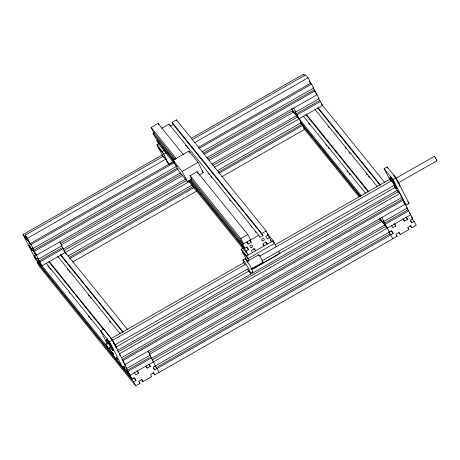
<?xml version="1.0" encoding="UTF-8"?>
<svg xmlns="http://www.w3.org/2000/svg" width="460" height="460" viewBox="0 0 460 460"><rect width="100%" height="100%" fill="white"/><g stroke="black" fill="none" stroke-linecap="round" stroke-linejoin="round"><path stroke-width="0.69" d="M175.49 159.58L153.858 132.773L151.127 127.449L158.142 123.441L183.373 154.709M173.541 160.074L155.066 137.178L153.042 133.239L154.278 132.532M161.644 128.323L169.056 124.079L258.738 235.209L259.831 237.337L262.873 235.6L261.774 233.473L172.097 122.343L176.421 119.87L266.104 231L268.128 234.939L265.788 236.273L267.208 239.039L269.548 237.705L271.572 241.644L270.221 239.965M170.154 126.212L173.19 124.47L262.873 235.6M162.903 156.434L156.923 144.791L158.775 143.733M156.923 144.791L162.374 151.553L164.231 150.495M38.554 261.941L37.386 262.608L133.641 381.886L135.982 380.552L134.556 377.781L132.221 379.12L35.966 259.842L23 234.617L162.662 154.75M191.343 138.351L303.565 74.175L304.681 75.555M166.238 152.841L163.766 154.255L158.309 147.493M27.813 240.58L25.076 235.255L163.49 156.107M192.171 139.708L305.647 74.819L308.05 77.797L310.787 83.122L198.559 147.298M23 234.617L24.483 236.457L25.731 235.744M25.076 235.255L27.485 238.24L165.899 159.091M194.58 142.686L308.05 77.797M197.978 173.426L197.104 171.724L190.089 175.737L191.843 179.141L187.398 181.683L178.284 170.39L173.035 160.172L188.933 151.081L198.047 162.374L203.297 172.592L198.858 175.133M171.752 162.627L30.222 243.564L27.485 238.24M166.692 161.592L169.015 164.473L173.96 161.644M24.483 236.457L26.622 239.878L25.524 237.745L31.021 244.553L173.799 162.909M198.737 148.649L311.587 84.117L313.611 88.055L202.009 151.875M59.875 241.828L61.893 245.766L38.514 259.135L32.24 247.497L33.045 248.492L177.071 166.135M33.666 250.269L177.065 168.262M203.251 153.289L314.232 89.826L315.037 90.821L319.085 98.699L295.705 112.067L294.9 111.073L301.173 122.711L216.999 170.844M34.465 251.263L178.492 168.9M204.056 154.284L315.037 90.821M173.035 160.172L182.148 171.465L198.047 162.374M180.515 172.839L36.489 255.196L35.006 253.362M206.701 157.866L317.061 94.76L315.945 93.38M60.674 243.3L181.631 174.133M207.816 159.16L292.612 110.67M61.094 244.95L182.672 175.427M208.857 160.454L293.652 111.964M38.514 259.135L37.714 258.14L39.134 260.912L62.514 247.537L66.211 254.161M296.32 113.838L319.706 100.47L322.529 105.403L214.354 167.262M39.134 260.912L39.939 261.907L63.319 248.532M297.125 114.833L320.505 101.465M63.44 248.986L185.639 179.101M211.83 164.128L296.619 115.638M63.859 250.631L186.685 180.395M212.871 165.422L297.666 116.932M189.416 181.522L41.963 265.84L39.939 261.907M67.988 256.053L192.061 185.104M69.23 257.468L193.303 186.518M218.247 172.258L301.794 124.482L300.656 122.268M69.414 258.819L194.108 187.513M219.046 173.253L302.594 125.476L304.618 129.415L221.697 176.835M72.68 262.045L196.754 191.095M189.882 175.478L240.804 238.579L247.819 234.565L250.556 239.89M190.446 179.59L242.719 244.369L258.738 235.209M261.774 233.473L266.104 231M246.79 242.351L248.141 244.024L251.177 242.288L250.085 240.154M247.129 260.808L241.149 249.165L243.001 248.101M189.767 180.176L244.743 248.308L247.083 246.968L248.503 249.74L246.169 251.074L189.388 180.711M109.141 347.357L113.735 356.299L122.561 367.229L125.528 365.533L112.401 339.986L103.575 329.055L100.608 330.751L107.502 344.16M390.051 180.107L384.146 168.613L387.113 166.917L395.939 177.847L409.066 203.395L406.094 205.091L403.449 201.814M241.149 249.165L246.6 255.921L273.159 240.735L276.19 246.629M242.834 259.975L245.071 258.698M111.17 338.56L243.972 262.614M275.149 244.789L389.873 179.187L391.075 180.677M246.807 261.59L258.681 254.794M46.362 263.459L109.434 341.688L112.401 339.986M384.146 168.613L392.966 179.549L395.939 177.847M105.771 344.212L108.267 342.786L109.698 344.816L110.843 347.242L108.341 348.668L105.771 344.212L108.341 348.668M112.631 340.291L245.467 264.327M259.814 256.128L392.023 180.521M395.767 178.382L434.43 156.273L435.856 158.309L437 160.73L398.337 182.839M114.58 345.103L248.038 268.789M261.757 260.941L394.594 184.977M251.677 268.68L262.965 262.229M115.69 347.219L249.119 270.917M251.608 269.491L256.599 266.639M257.847 265.926L264.701 262.005M265.949 261.291L270.313 258.796M271.561 258.083L395.013 187.49L393.794 185.127M278.49 251.097L279.801 253.655L253.242 268.841L252.477 267.898M250.441 273.269L252.672 271.992M117.352 350.405L397.296 190.325L398.118 191.918M117.771 352.055L398.343 191.613L399.826 193.453L401.85 197.392L121.279 357.834M399.826 193.453L119.255 353.895L120.123 355.586M121.9 359.605L402.471 199.163L407.318 208.035L383.939 221.404L383.134 220.409L389.407 232.047M122.705 360.6L403.27 200.157M405.294 204.096L124.729 364.538L122.992 361.163M148.908 352.642L380.846 220.012M149.327 354.292L381.886 221.3L380.098 218.31M132.221 379.12L125.948 367.482L126.753 368.477L150.132 355.108L148.108 351.17M127.368 370.248L150.754 356.879L155.601 365.752M384.56 223.18L407.94 209.806L412.787 218.678L410.452 220.018L411.872 222.784L414.213 221.444L416.237 225.383L411.907 227.855L410.107 225.63M128.173 371.243L151.553 357.874M385.359 224.175L408.739 210.801M151.673 358.323L384.859 224.98M152.093 359.973L385.9 226.274M137.563 370.973L138.655 373.1L135.614 374.837L134.521 372.709M145.958 366.482L147.303 368.149L150.345 366.413L149.253 364.285M394.749 223.899L395.841 226.027L392.805 227.763L391.707 225.636M403.592 219.966L404.495 221.082L407.531 219.345L406.439 217.212M154.686 369.851L393.168 233.479L391.747 230.713L153.261 367.086L154.686 369.851L153.335 368.184M37.386 262.608L39.41 266.547L135.665 385.825L139.989 383.353L138.897 381.225L141.939 379.483L143.031 381.616L151.679 376.665L150.587 374.538L153.629 372.801L154.721 374.929L397.181 236.279L396.083 234.151L399.125 232.415L400.217 234.542L408.871 229.597L407.773 227.464L410.815 225.728L411.907 227.855M407.744 201.756L409.066 203.395M309.183 81.132L311.587 84.117M397.296 190.325L394.329 186.645L395.151 188.243M401.045 196.397L401.85 197.392M321.252 103.822L384.675 182.413M409.417 213.066L410.763 214.739L130.197 375.182L122.918 366.16M411.441 217.005L412.787 218.678M411.959 218.661L414.213 221.444M410.521 221.111L411.872 222.784M318.28 107.968L380.351 184.886M317.572 107.864L380.098 185.345M405.731 217.114L407.531 219.345M314.789 109.146L377.309 186.622M328.026 126.327L328.929 127.443M345.121 147.505L346.018 148.62M349.169 152.524L350.066 153.64M366.263 173.702L367.16 174.817M368.512 176.49L369.409 177.606M407.968 228.482L408.871 229.597M306.136 114.097L368.661 191.573M305.883 114.551L368.402 192.027M394.042 223.796L395.841 226.027M398.417 232.311L400.217 234.542M303.548 116.391L365.619 193.309M308.689 123.539L309.591 124.648M325.784 144.716L326.68 145.832M328.032 147.505L328.934 148.62M346.926 170.913L347.823 172.028M349.174 173.702L350.072 174.817M396.278 235.163L397.181 236.279M390.919 230.69L393.168 233.479M291.864 108.974L294.475 113.557M291.496 109.29L361.296 195.782M379.287 218.08L387.383 228.108M300.8 122.245L360.623 196.374M300.42 122.785L360.243 196.914M389.028 232.587L390.827 234.818L392.851 238.751M303.796 128.392L359.116 196.949M273.159 240.735L267.708 233.973L268.26 235.054M272.872 241.356L274.551 243.438L247.992 258.623L242.535 251.867M267.294 234.91L269.548 237.705M279.042 252.707L279.801 253.655M265.443 241.88L267.248 244.116L266.15 241.989L263.114 243.725L264.207 245.853L262.855 244.179M185.472 145.199L186.375 146.314M187.277 147.43L188.18 148.545M208.455 173.679L209.357 174.794M210.709 176.467L211.611 177.589M229.638 199.922L230.54 201.043M250.815 226.17L251.718 227.286M254.874 231.196L255.777 232.311M201.998 170.976L203.297 172.592M196.897 171.465L247.819 234.565M249.377 240.051L251.177 242.288M253.753 248.567L255.553 250.798L254.46 248.67L251.424 250.412L252.517 252.54M151.127 127.449L176.364 158.723M190.975 178.066L191.843 179.141M246.249 246.945L248.503 249.74M191.262 179.124L243.541 243.903L240.804 238.579M153.042 133.239L174.673 160.045M174.064 161.724L156.486 139.944L158.51 143.882L176.991 166.779M188.255 180.74L248.193 255.012L246.169 251.074M247.56 260.567L248.365 261.562M150.132 355.108L149.327 354.114L150.754 356.879M64.066 250.895L127.489 329.486M152.461 360.433L153.577 361.813M154.773 365.729L157.021 368.517L159.045 372.456M60.639 254.483L123.165 331.959M60.386 254.938L122.906 332.413M148.545 364.182L150.345 366.413M152.921 372.698L154.721 374.929M57.603 256.22L120.123 333.695M67.24 268.939L68.143 270.055M69.04 271.17L69.943 272.28M88.383 295.136L89.28 296.251M90.183 297.367L91.08 298.477M109.52 321.333L110.423 322.448M49.398 261.723L111.475 338.641M48.697 261.625L103.569 329.624M136.856 370.869L138.655 373.1M141.231 379.385L143.031 381.616M47.903 266.15L48.806 267.26M49.703 268.375L50.606 269.491M69.046 292.347L69.943 293.457M88.389 316.313L89.286 317.429M90.189 318.544L91.086 319.654M138.644 381.679L139.989 383.353M28.468 245.26L29.952 247.1M30.998 248.388L33.965 252.068M133.733 377.763L135.982 380.552M33.942 255.904L106.806 346.196M108.157 347.869L113.102 353.999M393.904 184.586C395.318 186.093 391.885 179.871 391.914 181.039M436.235 159.781L436.523 160.212M110.078 346.294L110.365 346.725M112.849 341.55L113.171 342.067M396.71 179.929L397.043 180.498M435.246 158.108L435.574 158.694M392.627 182.482L392.955 183.063M109.089 344.62L109.417 345.207M397.371 181.085L397.911 182.131M113.833 343.223L114.132 343.781M387.113 166.917L387.768 168.193M392.966 179.549L406.094 205.091M401.333 196.949L402.471 199.163M406.801 207.592L407.94 209.806M398.343 191.613L398.889 192.683M389.873 179.187L390.477 180.372M403.397 218.954L404.495 221.082M381.915 217.465L383.939 221.404M388.89 231.61L390.028 233.824L156.222 367.523L155.365 365.861M386.446 227.338L383.761 222.853L385.952 227.108M382.162 221.835L382.709 222.899M313.093 87.613L314.232 89.826M318.567 98.256L319.706 100.47M310.103 82.277L310.925 83.875M314.755 91.321L315.577 92.92M380.023 218.414L381.668 221.605M379.649 218.736L380.23 219.857M303.565 74.175L304.434 75.86M293.681 108.129L295.705 112.067M298.212 117.996L295.527 113.511L297.718 117.771M291.519 108.543L293.434 112.269M247.049 241.897L248.141 244.024M242.719 244.369L244.743 248.308M246.6 255.921L248.975 260.538M176.421 119.87L177.002 120.997M188.933 151.081L189.917 152.996M172.097 122.343L173.19 124.47M169.056 124.079L169.602 125.149M158.142 123.441L158.746 124.62M182.148 171.465L187.398 181.683M162.374 151.553L169.015 164.473M167.492 162.581L165.744 159.177L163.334 156.199L164.208 157.901M146.211 366.022L147.303 368.149M125.016 365.102L126.753 368.477M133.641 381.886L135.665 385.825M128.714 373.342L126.575 369.921L127.667 372.048M123.608 366.246L124.7 368.374M61.375 245.324L62.514 247.537M103.575 329.055L104.236 330.332M109.434 341.688L122.561 367.229M31.021 244.553L33.045 248.492M29.538 242.719L30.63 244.846L28.497 241.425M40.48 264.005L38.341 260.584L39.433 262.712M36.466 259.032L34.328 255.611L35.426 257.744M392.087 181.43L392.334 181.924M434.706 157.061L434.43 156.273M114.373 344.27L114.551 344.666M108.548 343.574L108.272 342.78M394.099 176.174A6.009 0.512 60.2 0 1 394.645 176.91M397.624 181.815A6.009 0.512 60.2 0 1 398.314 183.114M399.516 185.811A6.009 0.512 60.2 0 1 399.533 186.11M390.753 177.462A6.009 0.512 60.2 0 1 394.657 183.511A6.009 0.512 60.2 0 1 396.376 187.743M393.909 175.49A6.009 0.512 60.2 0 1 397.998 181.602A6.009 0.512 60.2 0 1 399.337 185.426M391.523 181.171A6.549 0.558 60.2 0 1 390.718 178.066A6.549 0.558 60.2 0 1 395.899 187.059A6.549 0.558 60.2 0 1 394.024 185.512M390.413 177.56A6.549 0.558 60.2 0 1 393.915 182.097A6.549 0.558 60.2 0 1 396.451 188.036M107.048 339.836A6.009 0.512 60.2 0 1 107.215 339.601M107.594 340.015A6.009 0.512 60.2 0 1 111.475 346.317A6.009 0.512 60.2 0 1 112.838 349.887M110.388 337.928A6.009 0.512 60.2 0 1 113.695 342.378A6.009 0.512 60.2 0 1 116.179 347.973M107.985 343.309A6.549 0.558 60.2 0 1 107.18 340.204A6.549 0.558 60.2 0 1 112.361 349.197A6.549 0.558 60.2 0 1 110.486 347.651M106.875 339.704A6.549 0.558 60.2 0 1 110.377 344.235A6.549 0.558 60.2 0 1 112.913 350.175M245.186 259.233A7.722 0.655 60.2 0 1 249.515 264.983A7.722 0.655 60.2 0 1 252.27 271.624M244.72 264.31A7.722 0.655 60.2 0 1 244.018 261.067A7.722 0.655 60.2 0 1 250.102 271.705A7.722 0.655 60.2 0 1 247.652 269.445M247.21 261.924A4.289 0.362 60.2 0 1 247.595 262.447M250.918 268.358A4.289 0.362 60.2 0 1 251.074 268.807M258.853 255.455A4.289 0.362 60.2 0 1 261.056 258.186A4.289 0.362 60.2 0 1 262.556 261.889M113.327 342.591A6.009 0.512 60.2 0 1 114.091 343.953M112.372 352.303L113.677 354.631L112.372 352.303M116.386 357.27L117.691 359.599L116.386 357.27M29.9 246.261L28.859 244.967L32.091 250.522L29.9 246.261M33.913 251.229L32.873 249.941L36.099 255.49L33.913 251.229M262.878 240.919A1.351 1.19 -38.9 0 0 264.161 238.993A1.351 1.19 -38.9 0 0 261.935 239.073A1.351 1.19 -38.9 0 0 262.878 240.919M251.189 247.606A1.351 1.19 -38.9 0 0 252.471 245.68A1.351 1.19 -38.9 0 0 250.24 245.761A1.351 1.19 -38.9 0 0 251.189 247.606"/></g></svg>
